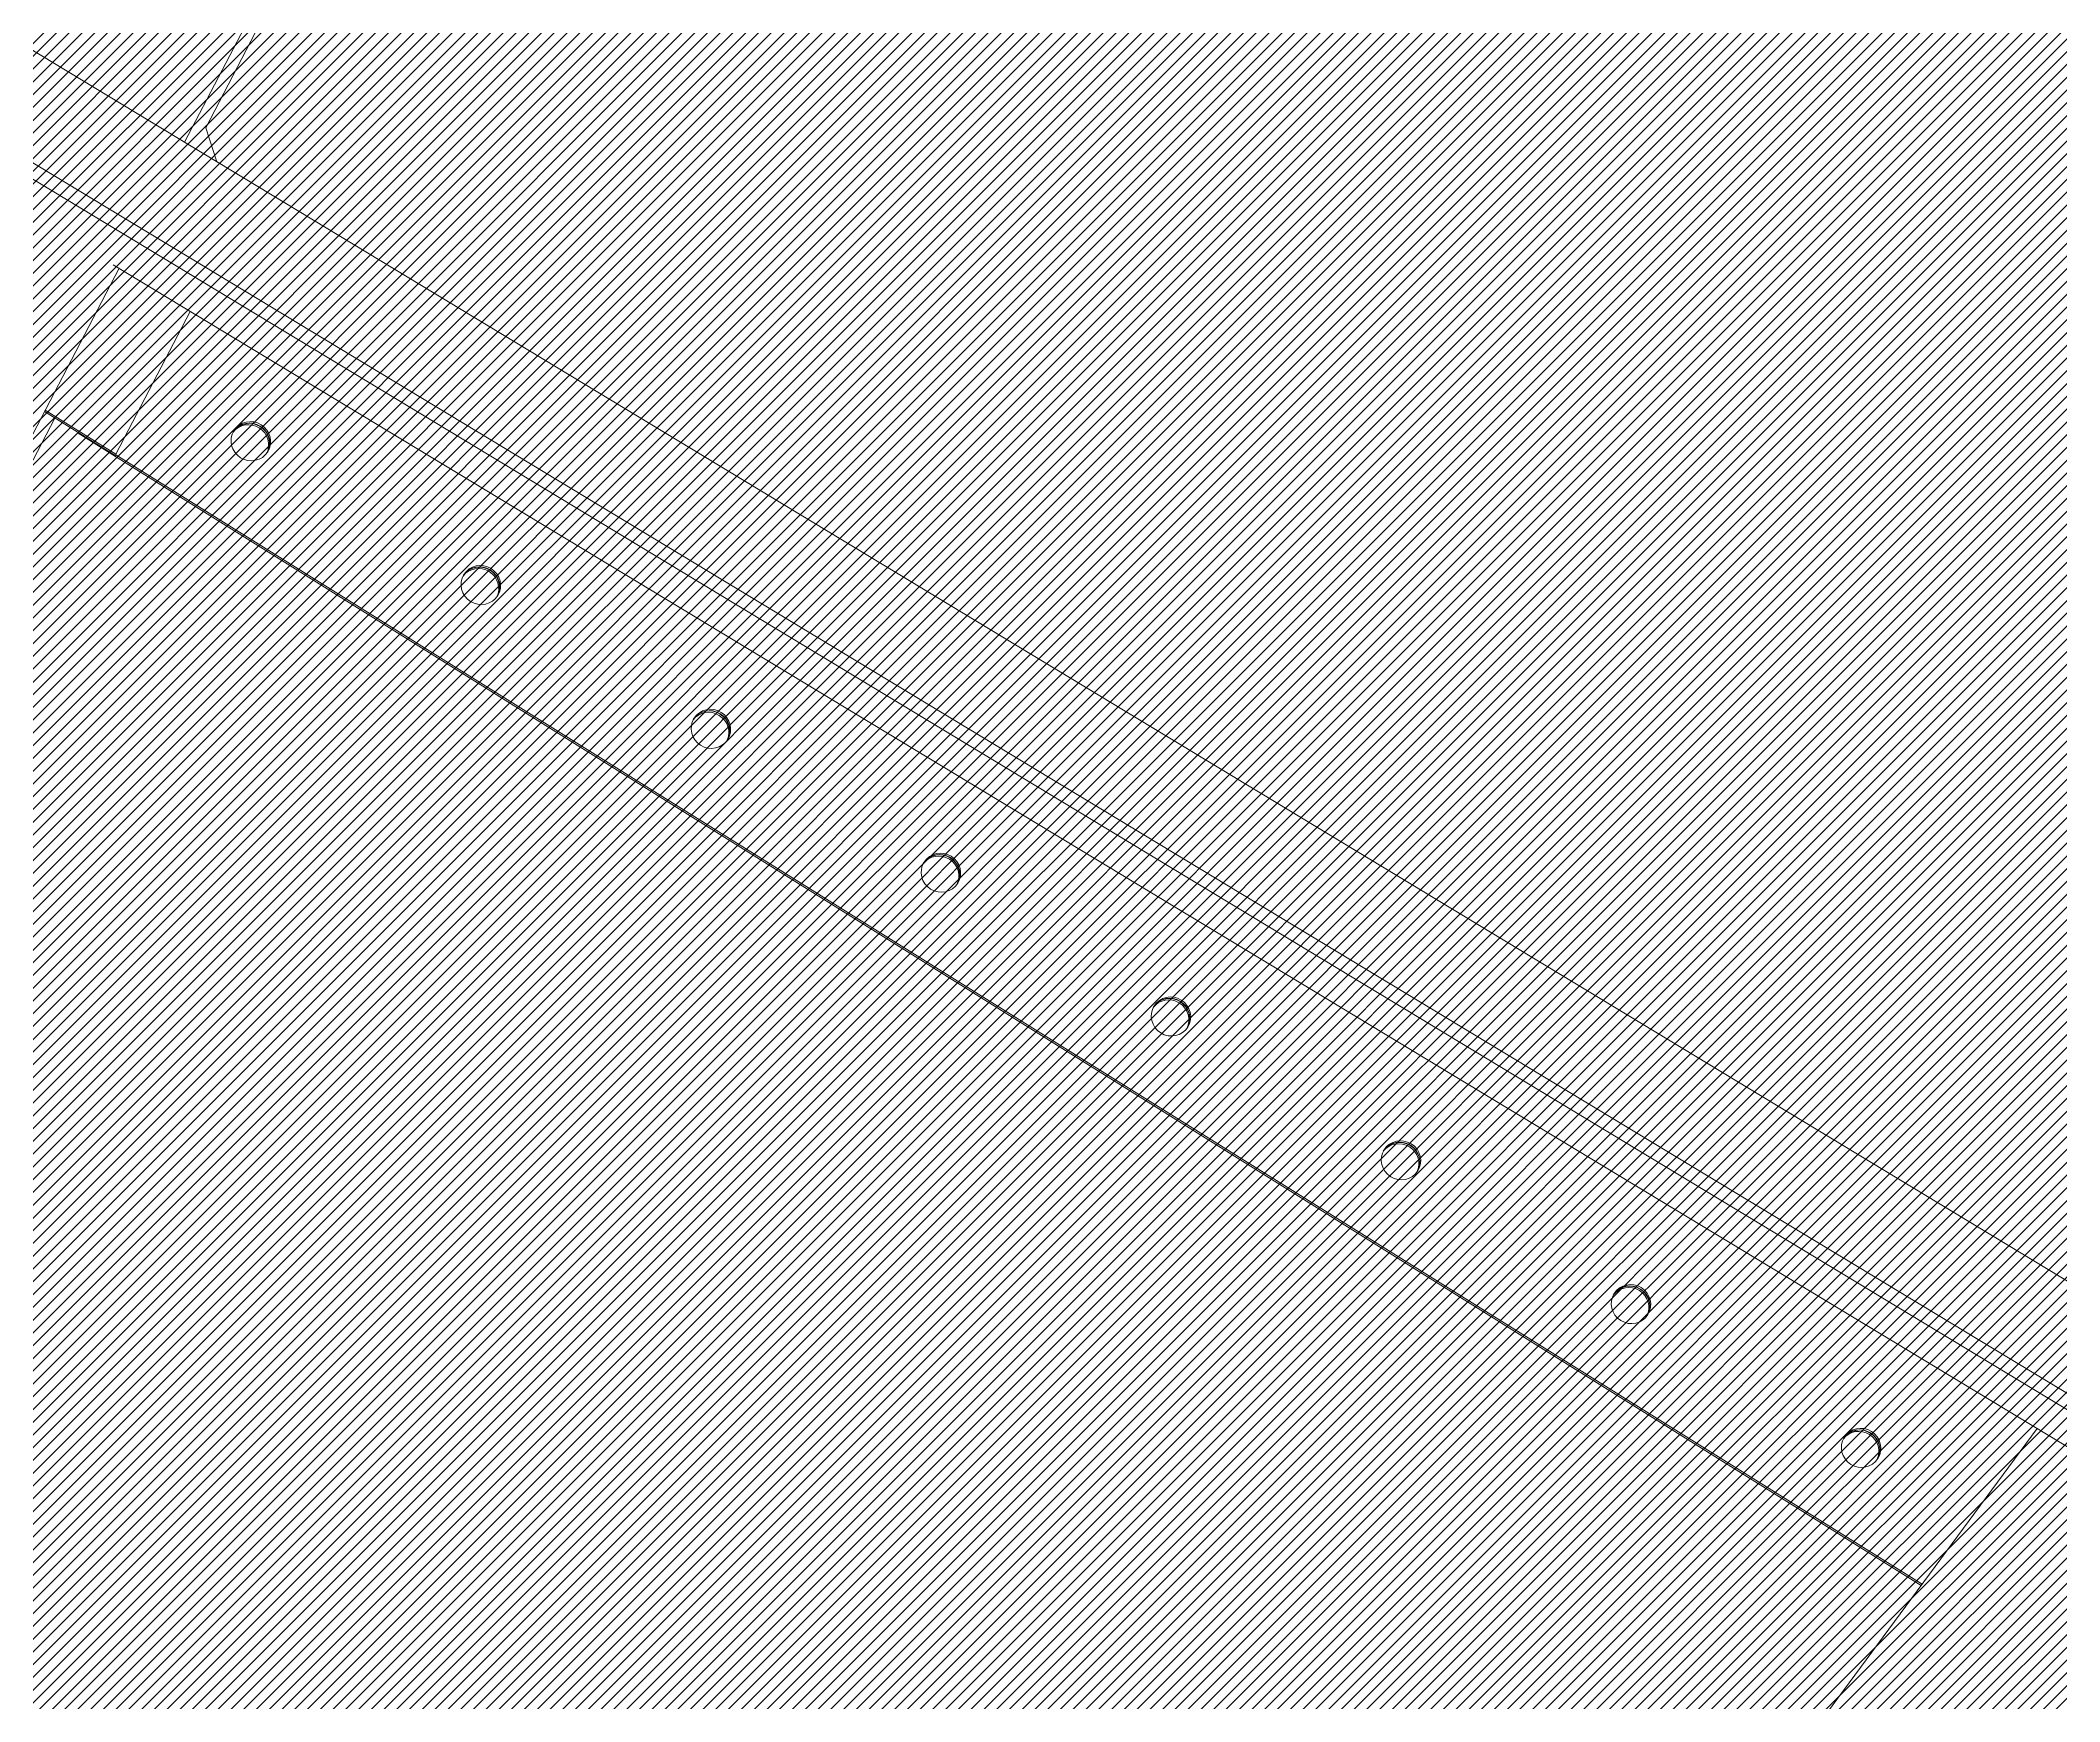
# Model space of a CAD drawing. Header units: millimetres. Extents: x -272986 to 200319, y -34579 to 49604.
# Drawn here: x 10495 to 11205, y 43119 to 43704 of the extents above; entities that cross this region are included whole.
import ezdxf

# ---------------------------------------------------------------- set-up
doc = ezdxf.new("R2010")
doc.units = ezdxf.units.MM
doc.linetypes.add('HIDDEN2', pattern=[4.762499999999999, 3.175, -1.5875])
doc.layers.get('Defpoints').update_dxf_attribs({"color": 9})
for name, color, linetype in [('X 0001 M', 7, 'Continuous'), ('X 1001 M', 8, 'HIDDEN2'), ('X 3001 D', 5, 'Continuous')]:
    doc.layers.add(name, color=color, linetype=linetype)
doc.layers.add('X 5999 H', color=7, linetype='Continuous', true_color=0xffffff)
doc.styles.add('BIT STD. 2.5', font='isocpeur.ttf', dxfattribs={"height": 2.5})
doc.dimstyles.new('BIT STD. 2.5', dxfattribs={"dimtxt": 2.5, "dimasz": 2.5, "dimexe": 1, "dimexo": 0.75, "dimgap": 1, "dimtad": 1, "dimdec": 0, "dimdsep": 46, "dimtxsty": 'BIT STD. 2.5', "dimcen": 0, "dimadec": 0, "dimazin": 0, "dimtfac": 1, "dimtdec": 0, "dimtmove": 0, "dimatfit": 3, "dimfxl": 1, "dimtfill": 1, "dimlwd": -1, "dimlwe": -1, "dimarcsym": 0})

# ---------------------------------------------------------------- blocks, each defined once
blk = doc.blocks.new('*D16')
at = {"layer": 'Defpoints', "color": 0, "transparency": 16777216}
for p in [(15597.00000000011, 48479.14825256646), (7.275957614183426e-12, 38448.14533683307), (15597.00000000011, 38448.14533683307)]:
    blk.add_point(p, dxfattribs=at)
at = {"layer": 'X 3001 D', "color": 0, "transparency": 16777216}
for p, q in [((7.278713069481507e-12, 38493.14533683307), (7.8938533352304e-12, 48539.14825256646)), ((15597.00000000011, 38493.14533683307), (15597.00000000011, 48539.14825256646)), ((150.0000000000079, 48479.14825256646), (15447.00000000011, 48479.14825256646))]:
    blk.add_line(p, q, dxfattribs=at)
for points in [[(150.0000000000079, 48504.14825256646), (150.0000000000079, 48454.14825256646), (7.89017939483296e-12, 48479.14825256646)], [(15447.00000000011, 48504.14825256646), (15447.00000000011, 48454.14825256646), (15597.00000000011, 48479.14825256646)]]:
    blk.add_solid(points, dxfattribs=at)
at = {"layer": 'X 3001 D', "color": 0, "transparency": 16777216, "insert": (7798.500000000058, 48629.14825256646), "char_height": 150, "attachment_point": 5, "style": 'BIT STD. 2.5', "bg_fill": 3, "box_fill_scale": 1.1, "bg_fill_color": 256, "bg_fill_true_color": 13158600, "bg_fill_transparency": 0}
blk.add_mtext('INTERNAL TANK DIAMETER - %%C15597mm (20 PLATES ROUND)', dxfattribs=at)
blk = doc.blocks.new('A$C89218876')
at = {"layer": 'X 1001 M', "linetype": 'Continuous', "lineweight": 0}
for p, q in [((-5015.691675731428, 3103.937407824226), (-6622.47368087916, 4088.574686947866)), ((-4519.545863120416, 3808.337546918307), (-5052.927750060026, 3051.071707319031)), ((-5020.723512177672, 3038.044307287935), (-4492.108489993836, 3788.542418304909)), ((-4488.128236811655, 3785.729204177057), (-5016.743258995491, 3035.231093160084)), ((-4974.445490254602, 3075.918416614509), (-4478.811675130561, 3779.591650246844)), ((-2854.785290448559, 2301.250666595755), (-4518.960508249842, 3722.590577346843)), ((-4466.804790123399, 3678.045385858587), (-4916.246004741522, 3059.442623743593)), ((-4907.746716614049, 3072.097664240211), (-4467.23374776588, 3678.411750295914)), ((-5020.258793273792, 3111.687096514291), (-5753.539743950776, 3561.02989821083)), ((-5008.029153290481, 3114.816229606064), (-5020.258793273792, 3111.687096514291)), ((-4907.964234983436, 3072.190699764702), (-4956.23618296198, 3101.770975003)), ((-3105.556546061365, 1933.40509490858), (-4973.095804880028, 3077.834624594978)), ((-4925.092489155035, 3048.418154885319), (-4907.964234983436, 3072.190699764702)), ((-4907.463152840828, 3071.935385660755), (-4924.617272481402, 3048.126941733178)), ((-4907.964234983436, 3072.190699764702), (-4907.463152840828, 3071.935385660755)), ((-4907.634245391626, 3072.040228430847), (-4907.463152840828, 3071.935385660755)), ((-4916.246004741522, 3059.442623743593), (-4916.397408466746, 3059.535406614249)), ((-4916.389265299058, 3059.546708631227), (-4916.246004741522, 3059.442623743594)), ((-4188.734825182808, 2602.204639165658), (-4922.110819999896, 3051.60568238635))]:
    blk.add_line(p, q, dxfattribs=at)
at = {"layer": 'X 1001 M', "linetype": 'Continuous', "lineweight": 0, "extrusion": (0, 0, -1)}
for centre, major_axis, ratio, start_param, end_param in [((-4516.50397494332, 3660.32802138599), (4.114496766047314, 5.663118960624629), 0.9743700647852344, -3.141592653589767, 3.141592653589819), ((-4515.958007265723, 3659.931352649302), (-4.114496766047322, -5.663118960624602), 0.9743700647852342, 0.04949195747372015, 3.092100696108593), ((-4572.601211011959, 3583.116799872711), (4.114496766047314, 5.663118960624629), 0.9743700647852344, -3.141592653589767, 3.141592653589819), ((-4572.055243334362, 3582.720131136023), (-4.11449676604731, -5.66311896062463), 0.9743700647852342, 0.04949195747386984, 3.092100696108621), ((-4628.698447080598, 3505.905578359432), (4.114496766047314, 5.663118960624629), 0.9743700647852344, -3.141592653589767, 3.141592653589819), ((-4628.152479403001, 3505.508909622743), (-4.114496766047278, -5.663118960624602), 0.9743700647852346, 0.04949195747468305, 3.09210069610969), ((-4684.795683149237, 3428.694356846153), (4.114496766047314, 5.663118960624629), 0.9743700647852344, -3.141592653589767, 3.141592653589819), ((-4684.24971547164, 3428.297688109465), (-4.114496766047345, -5.663118960624642), 0.9743700647852344, 0.04949195747386638, 3.092100696108733), ((-4740.89291921788, 3351.483135332874), (4.114496766047314, 5.663118960624629), 0.9743700647852344, -3.141592653589767, 3.141592653589819), ((-4740.346951540279, 3351.086466596186), (-4.114496766047278, -5.663118960624604), 0.9743700647852345, 0.04949195747401679, 3.092100696108758), ((-4796.990155286516, 3274.271913819595), (4.114496766047314, 5.663118960624629), 0.9743700647852344, -3.141592653589767, 3.141592653589819), ((-4796.444187608919, 3273.875245082907), (-4.114496766047285, -5.663118960624597), 0.9743700647852346, 0.04949195747401536, 3.092100696108624), ((-4853.087391355159, 3197.060692306316), (4.114496766047314, 5.663118960624629), 0.9743700647852344, -3.141592653589767, 3.141592653589819), ((-4852.541423677558, 3196.664023569628), (-4.114496766047331, -5.663118960624652), 0.9743700647852344, 0.04949195747386886, 3.092100696108746), ((-4909.184627423798, 3119.849470793037), (4.114496766047314, 5.663118960624629), 0.9743700647852344, -3.141592653589767, 3.141592653589819), ((-4908.638659746201, 3119.452802056349), (-4.114496766047307, -5.663118960624609), 0.9743700647852342, 0.04949195747372242, 3.092100696108732)]:
    blk.add_ellipse(centre, major_axis=major_axis, ratio=ratio, start_param=start_param, end_param=end_param, dxfattribs=at)
at = {"layer": 'X 1001 M', "linetype": 'Continuous', "lineweight": 0}
for centre, major_axis, ratio, start_param, end_param in [((-4516.049001878651, 3659.997464105413), (4.114496766047307, 5.663118960624673), 0.9743700647852342, 0.04123814987068587, 3.100354503719837), ((-4515.503034201054, 3659.600795368724), (4.114496766047314, 5.663118960624629), 0.9743700647852342, 0.09082303030251733, 3.05076962329083), ((-4572.146237947291, 3582.786242592133), (4.114496766047325, 5.663118960624649), 0.9743700647852345, 0.04123814987020916, 3.100354503719231), ((-4571.600270269693, 3582.389573855445), (4.114496766047316, 5.663118960624631), 0.9743700647852345, 0.09082303030248336, 3.050769623291061), ((-4628.243474015933, 3505.575021078855), (4.114496766047323, 5.663118960624626), 0.9743700647852342, 0.04123814987069194, 3.100354503719973), ((-4627.697506338332, 3505.178352342167), (4.114496766047343, 5.663118960624645), 0.9743700647852346, 0.09082303030266817, 3.05076962329124), ((-4684.340710084572, 3428.363799565576), (4.114496766047253, 5.663118960624538), 0.9743700647852344, 0.04123814987069114, 3.100354503719843), ((-4683.794742406975, 3427.967130828887), (4.114496766047306, 5.663118960624635), 0.9743700647852344, 0.0908230303025162, 3.050769623290965), ((-4740.437946153212, 3351.152578052297), (4.114496766047313, 5.663118960624655), 0.9743700647852345, 0.04123814987098376, 3.100354503720135), ((-4739.891978475614, 3350.755909315608), (4.114496766047287, 5.663118960624583), 0.9743700647852344, 0.09082303030233531, 3.050769623291048), ((-4796.535182221851, 3273.941356539017), (4.114496766047318, 5.663118960624655), 0.9743700647852345, 0.04123814987020791, 3.100354503719359), ((-4795.989214544254, 3273.54468780233), (4.114496766047345, 5.663118960624675), 0.9743700647852341, 0.09082303030281448, 3.050769623291386), ((-4852.63241829049, 3196.730135025738), (4.114496766047282, 5.663118960624584), 0.9743700647852344, 0.04123814987113424, 3.100354503720025), ((-4852.086450612893, 3196.333466289051), (4.114496766047296, 5.663118960624603), 0.9743700647852346, 0.09082303030266599, 3.050769623291372), ((-4908.729654359129, 3119.51891351246), (4.114496766047325, 5.663118960624649), 0.9743700647852345, 0.04123814987020916, 3.100354503719231), ((-4908.183686681532, 3119.122244775771), (4.114496766047322, 5.663118960624627), 0.9743700647852342, 0.09082303030251843, 3.05076962329084)]:
    blk.add_ellipse(centre, major_axis=major_axis, ratio=ratio, start_param=start_param, end_param=end_param, dxfattribs=at)
blk = doc.blocks.new('*D199')
at = {"layer": 'Defpoints', "color": 0, "transparency": 16777216}
for p in [(7798.500000000004, 48049.6266134193), (13298.73009767515, 32947.91523915234), (13433.78749288179, 32812.85784394571), (7798.500000000005, 28976.69833391263), (10442.97395414159, 28578.83418067859)]:
    blk.add_point(p, dxfattribs=at)
at = {"layer": 'X 3001 D', "color": 0, "transparency": 16777216}
for p, q in [((13465.60729803519, 32781.03803879231), (15065.76360887852, 31180.88172794907)), ((7798.500000000009, 28931.69833391263), (7798.500000000005, 28170.68257981101))]:
    blk.add_line(p, q, dxfattribs=at)
blk.add_arc((7798.500000000004, 38448.14533682715), 10217.46275701613, 270.8411524771072, 314.1588475228945, dxfattribs=at)
for points in [[(14898.9480455206, 31135.83049339961), (14934.04291065631, 31100.21658542665), (15023.33720200733, 31223.30813482026)], [(7948.679468218535, 28206.78430946359), (7948.312449508589, 28256.78296241811), (7798.500000000002, 28230.68257981101)]]:
    blk.add_solid(points, dxfattribs=at)
at = {"layer": 'X 3001 D', "color": 0, "transparency": 16777216, "insert": (14404.54209814488, 30831.3797954061), "char_height": 150, "attachment_point": 5, "rotation": 40.93519081505226, "style": 'BIT STD. 2.5', "bg_fill": 3, "box_fill_scale": 1.1, "bg_fill_color": 256, "bg_fill_true_color": 13158600, "bg_fill_transparency": 0}
blk.add_mtext('45° - {\\C7;D02}', dxfattribs=at)
blk = doc.blocks.new('*D202')
at = {"layer": 'Defpoints', "color": 0, "transparency": 16777216}
for p in [(14700.28945546009, 42432.89533683308), (18343.0225059792, 40307.42915332483), (-1697.652812223388, 38448.14533683309), (7798.500000000009, 38448.14533683308), (18712.73677971438, 38448.14533683308)]:
    blk.add_point(p, dxfattribs=at)
at = {"layer": 'X 3001 D', "color": 0, "transparency": 16777216}
blk.add_line((14739.26059863039, 42455.39533683308), (17123.15899540705, 43831.73971793279), dxfattribs=at)
blk.add_arc((7798.500000000016, 38448.14533683308), 10707.18876219943, 0.8026791532114499, 29.19732084678845, dxfattribs=at)
for points in [[(17123.54803988475, 43658.96570784591), (17167.02336376672, 43683.66178472783), (17071.19747117998, 43801.73971793279)], [(18529.6374529174, 38598.31677290829), (18479.6386795569, 38597.96654092086), (18505.68876219944, 38448.14533683307)]]:
    blk.add_solid(points, dxfattribs=at)
at = {"layer": 'X 3001 D', "color": 0, "transparency": 16777216, "insert": (17449.47094405494, 43388.97694620522), "char_height": 150, "attachment_point": 5, "rotation": 297.11025673134304, "style": 'BIT STD. 2.5', "bg_fill": 3, "box_fill_scale": 1.1, "bg_fill_color": 256, "bg_fill_true_color": 13158600, "bg_fill_transparency": 0}
blk.add_mtext('30° {\\C7;N10}', dxfattribs=at)
blk = doc.blocks.new('*D203')
at = {"layer": 'Defpoints', "color": 0, "transparency": 16777216}
for p in [(7798.500000000007, 48049.6266134193), (11766.61084814452, 31844.09986857364), (11918.03204216807, 31592.09268216723), (9461.806005241986, 29325.73490930372), (7798.500000000006, 29039.70000823381)]:
    blk.add_point(p, dxfattribs=at)
at = {"layer": 'X 3001 D', "color": 0, "transparency": 16777216}
blk.add_line((11941.20875553902, 31553.52015363563), (12605.25120673187, 30448.36792670566), dxfattribs=at)
blk.add_arc((7798.500000000009, 38448.14533683291), 9272.807496943271, 270.9268455791341, 300.0731544208666, dxfattribs=at)
for points in [[(12432.45096789332, 30445.1173415527), (12457.85538375896, 30402.05209274899), (12574.34892223726, 30499.79796474778)], [(7948.697297671352, 29151.55188243098), (7948.292889405437, 29201.55024694378), (7798.500000000006, 29175.33783988963)]]:
    blk.add_solid(points, dxfattribs=at)
at = {"layer": 'X 3001 D', "color": 0, "transparency": 16777216, "insert": (11829.96473800879, 30247.79293383234), "char_height": 150, "attachment_point": 5, "rotation": 26.17969635787532, "style": 'BIT STD. 2.5', "bg_fill": 3, "box_fill_scale": 1.1, "bg_fill_color": 256, "bg_fill_true_color": 13158600, "bg_fill_transparency": 0}
blk.add_mtext('31.0° - {\\C7;MH02}', dxfattribs=at)
blk = doc.blocks.new('*D209')
at = {"layer": 'Defpoints', "color": 0, "transparency": 16777216}
for p in [(2783.545584809905, 44641.09828430423), (2998.773158548947, 44375.31436548595), (-1159.790471025197, 41186.96958724423), (-1697.652812223374, 38448.14533683308), (18712.73677971439, 38448.14533683306)]:
    blk.add_point(p, dxfattribs=at)
at = {"layer": 'X 3001 D', "color": 0, "transparency": 16777216}
blk.add_line((2755.226167212659, 44676.0698525698), (1865.51247487878, 45774.77476136317), dxfattribs=at)
blk.add_arc((7798.50000000016, 38448.14533683307), 9367.610497768575, 129.917465425105, 179.0825345748958, dxfattribs=at)
for points in [[(1771.571263239102, 45652.11972273444), (1803.347377874265, 45613.51559680607), (1903.271698341772, 45728.14600367576)], [(-1542.910352441482, 38597.94037141315), (-1592.908749890528, 38598.34068694729), (-1569.110497768414, 38448.14533683308)]]:
    blk.add_solid(points, dxfattribs=at)
at = {"layer": 'X 3001 D', "color": 0, "transparency": 16777216, "insert": (1329.892812668753, 45409.30954791416), "char_height": 150, "attachment_point": 5, "rotation": 42.89953277488738, "style": 'BIT STD. 2.5', "bg_fill": 3, "box_fill_scale": 1.1, "bg_fill_color": 256, "bg_fill_true_color": 13158600, "bg_fill_transparency": 0}
blk.add_mtext('51° - {\\C7;N02}', dxfattribs=at)
blk = doc.blocks.new('*D367')
at = {"layer": 'Defpoints', "color": 0, "transparency": 16777216}
for p in [(7798.500000000009, 48049.62661341929), (9661.479727957138, 47470.56462534703), (12368.45514613393, 44974.71766954121), (7798.500000030255, 38448.14533673238), (7798.500000000011, 29039.70000823381)]:
    blk.add_point(p, dxfattribs=at)
at = {"layer": 'X 3001 D', "color": 0, "transparency": 16777216}
blk.add_line((12394.26608576973, 45011.57951153421), (13117.1303001415, 46043.93659843447), dxfattribs=at)
blk.add_arc((7798.500000000009, 38448.14533668919), 9212.748953874961, 55.93288788216472, 89.06711211783517, dxfattribs=at)
for points in [[(7948.291507042128, 47634.67398511103), (7948.6985516733, 47684.67232823026), (7798.500000000024, 47660.89429056415)], [(12973.31878541598, 46100.41565395435), (12944.97434538793, 46059.22593776818), (13082.71571396044, 45994.78747577713)]]:
    blk.add_solid(points, dxfattribs=at)
at = {"layer": 'X 3001 D', "color": 0, "transparency": 16777216, "insert": (12609.81141305021, 46462.67933678869), "char_height": 150, "attachment_point": 5, "rotation": 329.0226254753644, "style": 'BIT STD. 2.5', "bg_fill": 3, "box_fill_scale": 1.1, "bg_fill_color": 256, "bg_fill_true_color": 13158600, "bg_fill_transparency": 0}
blk.add_mtext('{\\C7;N08} - 35°', dxfattribs=at)
blk = doc.blocks.new('*D368')
at = {"layer": 'Defpoints', "color": 0, "transparency": 16777216}
for p in [(7798.500000000011, 48049.6266134193), (10335.20730825332, 47913.84083295393), (13419.10516482997, 44067.48138301812), (7798.500000030248, 38448.14533673238), (7798.500000000013, 29039.70000823381)]:
    blk.add_point(p, dxfattribs=at)
at = {"layer": 'X 3001 D', "color": 0, "transparency": 16777216}
for p, q in [((7798.500000000011, 48094.6266134193), (7798.500000000015, 48307.85325048748)), ((13450.92856260212, 44099.29759514708), (14771.15348572677, 45419.2244148036))]:
    blk.add_line(p, q, dxfattribs=at)
blk.add_arc((7798.500000000013, 38448.14533670215), 9799.70791378534, 45.87054156565792, 89.12298908251194, dxfattribs=at)
for points in [[(7948.304274739658, 48221.70598925938), (7948.686939206083, 48271.704524917), (7798.500000000015, 48247.85325048749)], [(14639.40337929198, 45499.87648559462), (14604.31563808265, 45464.25555892465), (14728.72228869722, 45376.80279863165)]]:
    blk.add_solid(points, dxfattribs=at)
at = {"layer": 'X 3001 D', "color": 0, "transparency": 16777216, "insert": (14294.75234036327, 45964.67750319112), "char_height": 150, "attachment_point": 5, "rotation": 319.16439379943586, "style": 'BIT STD. 2.5', "bg_fill": 3, "box_fill_scale": 1.1, "bg_fill_color": 256, "bg_fill_true_color": 13158600, "bg_fill_transparency": 0}
blk.add_mtext('{\\C7;D01} - 45°', dxfattribs=at)
blk = doc.blocks.new('*D439')
at = {"layer": 'Defpoints', "color": 0, "transparency": 16777216}
for p in [(7798.500000000005, 48049.62661341929), (10411.97133064846, 32843.53798170414), (10522.69731522452, 32606.08534150054), (7798.500000000008, 29039.70000823381)]:
    blk.add_point(p, dxfattribs=at)
at = {"layer": 'X 3001 D', "color": 0, "transparency": 16777216}
blk.add_line((10392.95350887013, 32884.32183212078), (10157.17583361231, 33389.94868841281), dxfattribs=at)
blk.add_arc((7798.500000000008, 38448.14533683292), 5641.102491636847, 271.5235709962811, 293.4764290037195, dxfattribs=at)
for points in [[(10035.49267074663, 33296.78668912308), (10056.01923566422, 33251.19436375264), (10182.53292931675, 33335.57022119061)], [(7948.819123927382, 32784.03934585996), (7948.154360256528, 32834.03492655728), (7798.500000000005, 32807.04284519607)]]:
    blk.add_solid(points, dxfattribs=at)
at = {"layer": 'X 3001 D', "color": 0, "transparency": 16777216, "insert": (8981.380034257149, 33070.66137286532), "char_height": 150, "attachment_point": 5, "rotation": 12.405727030040435, "style": 'BIT STD. 2.5', "bg_fill": 3, "box_fill_scale": 1.1, "bg_fill_color": 256, "bg_fill_true_color": 13158600, "bg_fill_transparency": 0}
blk.add_mtext('25° - {\\C7;M03}', dxfattribs=at)
at = {"layer": 'Defpoints', "color": 0, "transparency": 16777216}
blk.add_point((9416.386430656075, 33044.02831194804), dxfattribs=at)

msp = doc.modelspace()

# ---------------------------------------------------------------- hatches: boundary and pattern name
at = {"layer": 'X 5999 H'}
h = msp.add_hatch(dxfattribs=at)
h.set_pattern_fill('ANSI31', color=9)
h.set_pattern_definition([(45, (25000, 0), (-2.245064030267288, 2.245064030267288), [])])
edge = h.paths.add_edge_path()
edge.add_arc((7798.495709340539, 38448.14022343156), 7825.604719989263, 2.5931019493610847, 94.99996544218982, ccw=False)
edge.add_line((15616.08719766553, 38802.19185128674), (15658.44324566444, 38804.11004727978))
edge.add_arc((7798.49570953186, 38448.14022323), 7825.604719789878, 274.9544870486653, 357.3991416812109)
edge.add_line((15616.03919657416, 38093.03029855866), (15658.3937445236, 38091.10627736974))
edge.add_arc((7798.497359975252, 38448.13677386827), 7868.001140776875, 274.9544772441851, 357.39916567125465, ccw=False)
edge.add_arc((7798.49533508634, 38448.14003367921), 7868.004563266586, 2.593102689917272, 274.9516218145841)
edge.add_arc((7798.495709750798, 38448.14022345812), 7825.604719998234, 2.599526489034937, 274.95161897712)

# ---------------------------------------------------------------- linework, layer by layer
at = {"layer": 'X 0001 M', "linetype": 'Continuous'}
for centre, radius, start, end in [((7798.49533508634, 38448.14003367921), 7868.004563266586, 2.593102689917272, 274.9516218145841), ((7798.495709750798, 38448.14022345812), 7825.604719998234, 2.599526489034937, 274.95161897712)]:
    msp.add_arc(centre, radius, start, end, dxfattribs=at)

# ---------------------------------------------------------------- block references
at = {"layer": 'X 1001 M', "rotation": 273.9910714243701}
msp.add_blockref('A$C89218876', (7798.500000130947, 38448.14533676262), dxfattribs=at)

# ---------------------------------------------------------------- next in the draw order: dimensions: what is measured, and where the dimension line sits
at = {"layer": 'X 3001 D'}
dim = msp.add_linear_dim(base=(15597.00000000011, 48479.14825256646), p1=(7.275957614183426e-12, 38448.14533683307), p2=(15597.00000000011, 38448.14533683307), text='INTERNAL TANK DIAMETER - %%C<>mm (20 PLATES ROUND)', dimstyle='BIT STD. 2.5', dxfattribs=at)
dim.commit()
dim.dimension.update_dxf_attribs({"geometry": '*D16', "text_midpoint": (7798.500000000058, 48629.14825256646)})

# ---------------------------------------------------------------- next in the draw order: linework, layer by layer
msp.add_lwpolyline([(7116.454019553887, 46243.96656621981, -0.4265715426942842), (15616.08719766553, 38802.19185128674), (15658.44324566444, 38804.11004727978)], format="xyb")
msp.add_circle((7798.500000000007, 38448.14533683308), 7798.5)

# ---------------------------------------------------------------- next in the draw order: dimensions: what is measured, and where the dimension line sits
dim = msp.add_angular_dim_2l(base=(10442.97395414159, 28578.83418067859), line1=((7798.500000000007, 28976.69833391263), (7798.500000000004, 48049.6266134193)), line2=((13298.73009767515, 32947.91523915234), (13433.78749288179, 32812.85784394571)), text='<> - {\\C7;D02}', dimstyle='BIT STD. 2.5', override={"dimscale": 0, "dimjust": 2}, dxfattribs=at)
dim.commit()
dim.dimension.update_dxf_attribs({"geometry": '*D199', "text_midpoint": (14493.0319915258, 30729.35096170292), "dimtype": 162})

# ---------------------------------------------------------------- next in the draw order: dimensions: what is measured, and where the dimension line sits
dim = msp.add_angular_dim_2l(base=(18343.0225059792, 40307.42915332483), line1=((7798.500000000007, 38448.14533683308), (14700.28945546009, 42432.89533683308)), line2=((18712.73677971438, 38448.14533683307), (-1697.652812223387, 38448.14533683308)), text='<> {\\C7;N10}', dimstyle='BIT STD. 2.5', override={"dimscale": 0, "dimjust": 1}, dxfattribs=at)
dim.commit()
dim.dimension.update_dxf_attribs({"geometry": '*D202', "text_midpoint": (17449.47094405495, 43388.97694620522)})

# ---------------------------------------------------------------- next in the draw order: dimensions: what is measured, and where the dimension line sits
dim = msp.add_angular_dim_2l(base=(9461.806005241986, 29325.73490930372), line1=((11766.61084814452, 31844.09986857365), (11918.03204216807, 31592.09268216723)), line2=((7798.500000000007, 48049.6266134193), (7798.500000000007, 29039.70000823381)), text='<> - {\\C7;MH02}', dimstyle='BIT STD. 2.5', override={"dimscale": 0, "dimjust": 1, "dimadec": 1}, dxfattribs=at)
dim.commit()
dim.dimension.update_dxf_attribs({"geometry": '*D203', "text_midpoint": (11829.96473800879, 30247.79293383234)})

# ---------------------------------------------------------------- next in the draw order: dimensions: what is measured, and where the dimension line sits
dim = msp.add_angular_dim_2l(base=(-1159.790471025197, 41186.96958724423), line1=((2998.773158548949, 44375.31436548595), (2783.545584809905, 44641.09828430424)), line2=((18712.73677971439, 38448.14533683307), (-1697.652812223375, 38448.14533683308)), text='<> - {\\C7;N02}', dimstyle='BIT STD. 2.5', override={"dimscale": 0, "dimjust": 2}, dxfattribs=at)
dim.commit()
dim.dimension.update_dxf_attribs({"geometry": '*D209', "text_midpoint": (1329.89281266875, 45409.30954791416)})

# ---------------------------------------------------------------- next in the draw order: dimensions: what is measured, and where the dimension line sits
dim = msp.add_angular_dim_2l(base=(9661.479727957138, 47470.56462534703), line1=((7798.500000030253, 38448.14533673238), (12368.45514613393, 44974.71766954122)), line2=((7798.500000000012, 48049.6266134193), (7798.500000000012, 29039.70000823381)), text='{\\C7;N08} - <>', dimstyle='BIT STD. 2.5', override={"dimscale": 0, "dimjust": 1}, dxfattribs=at)
dim.commit()
dim.dimension.update_dxf_attribs({"geometry": '*D367', "text_midpoint": (12540.29772967108, 46346.8855892871), "dimtype": 162})

# ---------------------------------------------------------------- next in the draw order: dimensions: what is measured, and where the dimension line sits
dim = msp.add_angular_dim_2l(base=(10335.20730825332, 47913.84083295393), line1=((7798.500000030253, 38448.14533673238), (13419.10516482996, 44067.48138301813)), line2=((7798.500000000012, 48049.6266134193), (7798.500000000012, 29039.70000823381)), text='{\\C7;D01} - <>', dimstyle='BIT STD. 2.5', override={"dimscale": 0, "dimjust": 1}, dxfattribs=at)
dim.commit()
dim.dimension.update_dxf_attribs({"geometry": '*D368', "text_midpoint": (14206.43991476827, 45862.49502121439), "dimtype": 162})

# ---------------------------------------------------------------- next in the draw order: dimensions: what is measured, and where the dimension line sits
dim = msp.add_angular_dim_2l(base=(9416.386430656075, 33044.02831194804), line1=((10522.69731522452, 32606.08534150054), (10411.97133064846, 32843.53798170414)), line2=((7798.500000000007, 48049.6266134193), (7798.500000000007, 29039.70000823381)), text='<> - {\\C7;M03}', dimstyle='BIT STD. 2.5', dxfattribs=at)
dim.commit()
dim.dimension.update_dxf_attribs({"geometry": '*D439', "text_midpoint": (9010.394688909902, 32938.75802206338), "dimtype": 162})

doc.saveas('drawing.dxf')
